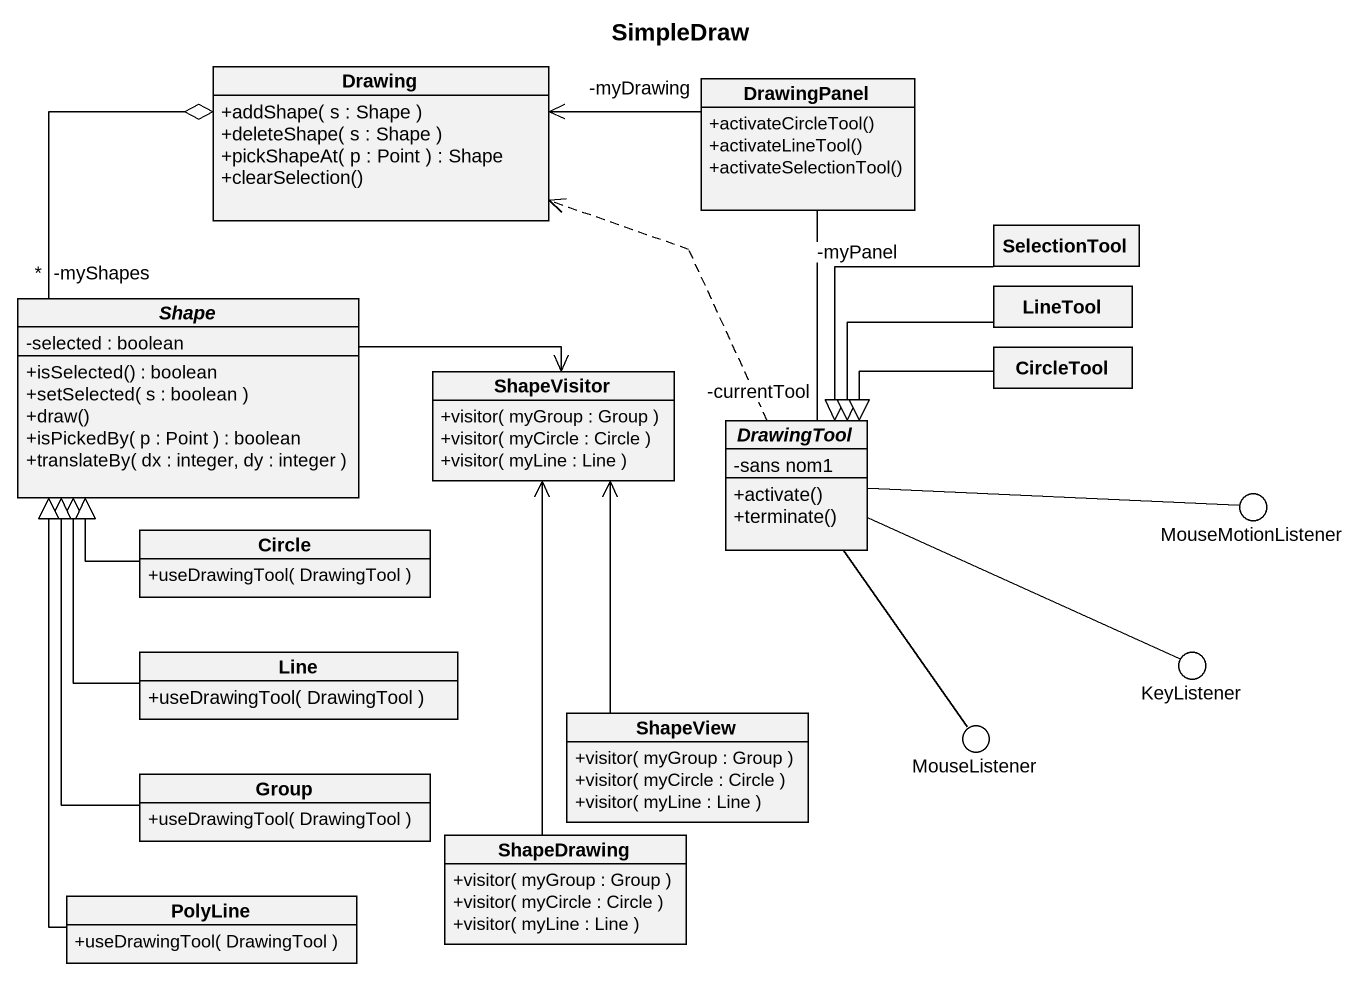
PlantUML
@startuml
title SimpleDraw
allowmixing
hide circle
hide empty members
skinparam classAttributeIconSize 0
class Drawing {
  +addShape( s : Shape )
  +deleteShape( s : Shape )
  +pickShapeAt( p : Point ) : Shape
  +clearSelection()
}
class DrawingPanel {
  +activateCircleTool()
  +activateLineTool()
  +activateSelectionTool()
}
class SelectionTool
abstract class Shape {
  -selected : boolean
  +isSelected() : boolean
  +setSelected( s : boolean )
  +draw()
  +isPickedBy( p : Point ) : boolean
  +translateBy( dx : integer, dy : integer )
}
class LineTool
class ShapeVisitor {
  +visitor( myGroup : Group )
  +visitor( myCircle : Circle )
  +visitor( myLine : Line )
}
class CircleTool
abstract class DrawingTool {
  -sans nom1
  +activate()
  +terminate()
}
class "Circle" as Circle_ {
  +useDrawingTool( DrawingTool )
}
() MouseMotionListener
class Line {
  +useDrawingTool( DrawingTool )
}
() KeyListener
class "Group" as Group_ {
  +useDrawingTool( DrawingTool )
}
class ShapeView {
  +visitor( myGroup : Group )
  +visitor( myCircle : Circle )
  +visitor( myLine : Line )
}
() MouseListener
class ShapeDrawing {
  +visitor( myGroup : Group )
  +visitor( myCircle : Circle )
  +visitor( myLine : Line )
}
class PolyLine {
  +useDrawingTool( DrawingTool )
}
Drawing <-right- "-myDrawing" DrawingPanel
Drawing o-- "-myShapes\n*" Shape
DrawingPanel "-myPanel" -- "-currentTool" DrawingTool
SelectionTool --|> DrawingTool
Shape -right-> ShapeVisitor
LineTool --|> DrawingTool
CircleTool -left-|> DrawingTool
DrawingTool .up.> Drawing
DrawingTool -right- MouseMotionListener
DrawingTool -right- KeyListener
DrawingTool -- MouseListener
Circle_ -up-|> Shape
Line -up-|> Shape
Group_ -up-|> Shape
ShapeView -up-> ShapeVisitor
ShapeDrawing -up-> ShapeVisitor
PolyLine -up-|> Shape
@enduml
